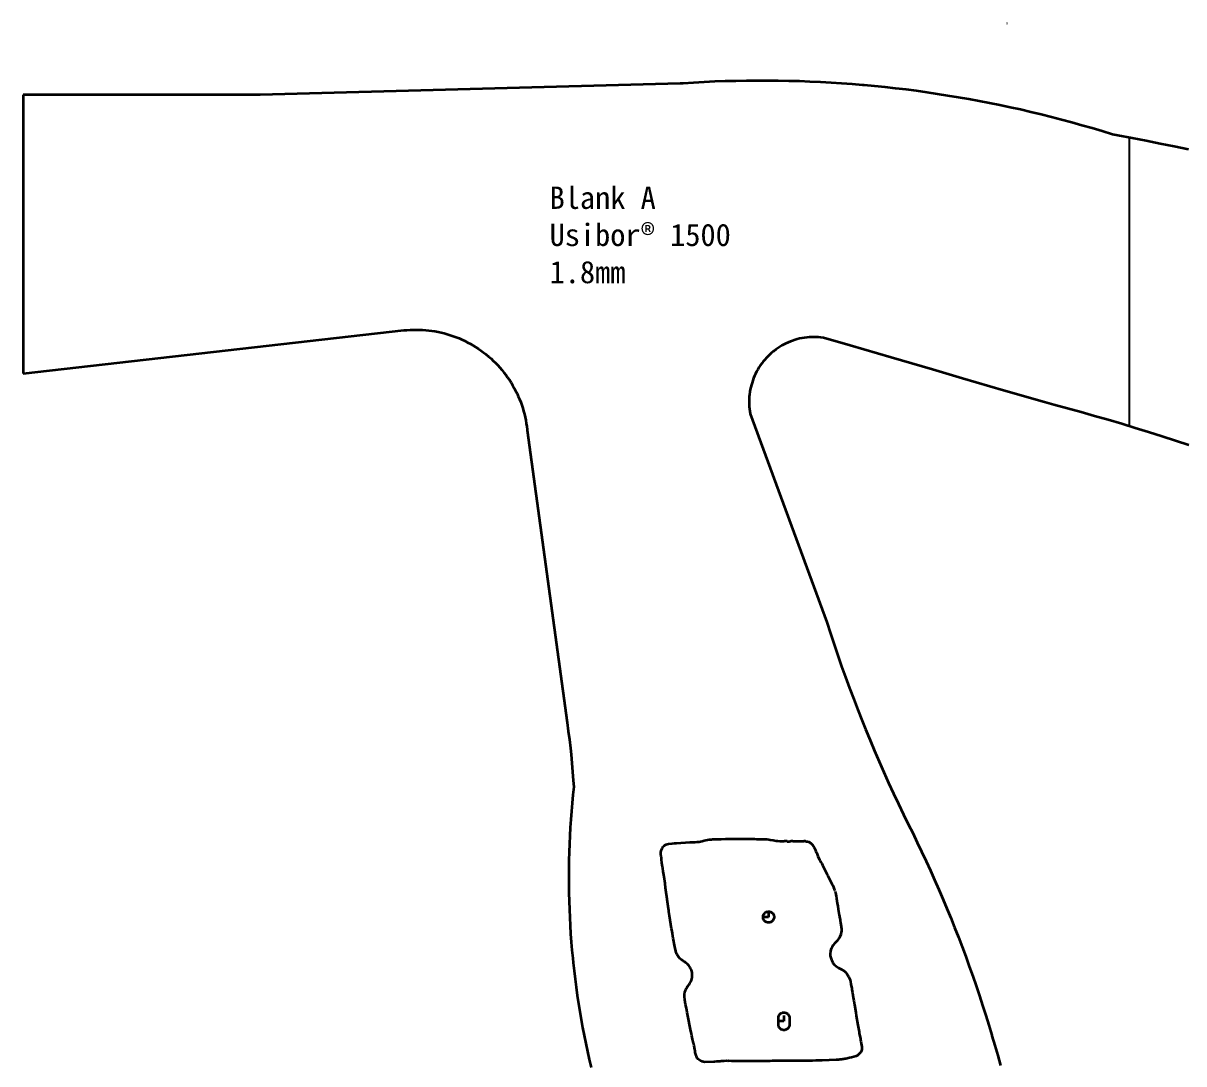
# Model space of a CAD drawing. Extents: x 701 to 2921, y 358 to 2046.
# Drawn here: x 769 to 1810, y 1113 to 2046 of the extents above; entities that cross this region are included whole.
import ezdxf

# ---------------------------------------------------------------- set-up
doc = ezdxf.new("R2010")
doc.units = 0
doc.linetypes.add('DOT', pattern=[3.5, 0.5, -3])

msp = doc.modelspace()

# ---------------------------------------------------------------- linework, layer by layer
at = {"color": 7, "linetype": 'DOT', "lineweight": 35, "ltscale": 0.0104}
msp.add_line((1651.5, 2046.2), (1651.9, 2046.2), dxfattribs=at)
at = {"color": 4, "lineweight": 35}
for p, q in [((1358.3, 1992.1), (981.8, 1982.1)), ((1361, 1992.2), (1358.3, 1992.1)), ((1370.5, 1992.8), (1361, 1992.2)), ((1379.9, 1993.3), (1370.5, 1992.8)), ((1389.4, 1993.8), (1379.9, 1993.3)), ((1398.9, 1994.1), (1389.4, 1993.8)), ((1408.4, 1994.3), (1398.9, 1994.1)), ((1417.9, 1994.5), (1408.4, 1994.3)), ((1427.3, 1994.6), (1417.9, 1994.5)), ((1436.8, 1994.6), (1427.3, 1994.6)), ((1446.3, 1994.5), (1436.8, 1994.6)), ((1455.8, 1994.3), (1446.3, 1994.5)), ((1465.3, 1994.1), (1455.8, 1994.3)), ((1474.7, 1993.7), (1465.3, 1994.1)), ((1484.2, 1993.3), (1474.7, 1993.7)), ((1493.7, 1992.8), (1484.2, 1993.3)), ((1503.1, 1992.1), (1493.7, 1992.8)), ((1512.6, 1991.5), (1503.1, 1992.1)), ((1522, 1990.7), (1512.6, 1991.5)), ((1523.3, 1990.6), (1522, 1990.7)), ((1532.7, 1989.7), (1523.3, 1990.6)), ((1542.2, 1988.8), (1532.7, 1989.7)), ((1551.6, 1987.7), (1542.2, 1988.8)), ((981.8, 1982.1), (769.2, 1982.1)), ((769.2, 1982.1), (769.2, 1732.1)), ((1561, 1986.6), (1551.6, 1987.7)), ((1570.4, 1985.4), (1561, 1986.6)), ((1579.8, 1984.1), (1570.4, 1985.4)), ((1589.2, 1982.7), (1579.8, 1984.1)), ((1598.5, 1981.2), (1589.2, 1982.7)), ((1607.9, 1979.7), (1598.5, 1981.2)), ((1617.2, 1978.1), (1607.9, 1979.7)), ((1626.6, 1976.4), (1617.2, 1978.1)), ((1635.9, 1974.6), (1626.6, 1976.4)), ((1645.2, 1972.7), (1635.9, 1974.6)), ((1654.4, 1970.7), (1645.2, 1972.7)), ((1663.7, 1968.7), (1654.4, 1970.7)), ((1672.9, 1966.5), (1663.7, 1968.7)), ((1682.2, 1964.3), (1672.9, 1966.5)), ((1691.4, 1962), (1682.2, 1964.3)), ((1700.5, 1959.6), (1691.4, 1962)), ((1709.7, 1957.2), (1700.5, 1959.6)), ((1718.8, 1954.6), (1709.7, 1957.2)), ((1727.9, 1952), (1718.8, 1954.6)), ((1737, 1949.3), (1727.9, 1952)), ((1746.1, 1946.5), (1737, 1949.3)), ((1751, 1945.6), (1746.1, 1946.5)), ((1763.7, 1943.2), (1751, 1945.6)), ((1776.4, 1940.7), (1763.7, 1943.2)), ((1789, 1938.1), (1776.4, 1940.7)), ((1801.6, 1935.5), (1789, 1938.1)), ((1814.2, 1932.8), (1801.6, 1935.5)), ((769.2, 1732.1), (1110.5, 1770.8)), ((1110.5, 1770.8), (1113.3, 1771)), ((1113.3, 1771), (1116.1, 1771.2)), ((1116.1, 1771.2), (1119, 1771.3)), ((1119, 1771.3), (1121.8, 1771.3)), ((1121.8, 1771.3), (1124.6, 1771.3)), ((1124.6, 1771.3), (1127.4, 1771.2)), ((1127.4, 1771.2), (1130.2, 1771)), ((1130.2, 1771), (1133, 1770.7)), ((1133, 1770.7), (1135.8, 1770.3)), ((1135.8, 1770.3), (1138.5, 1769.9)), ((1138.5, 1769.9), (1141.3, 1769.4)), ((1141.3, 1769.4), (1144, 1768.8)), ((1144, 1768.8), (1146.8, 1768.1)), ((1146.8, 1768.1), (1149.5, 1767.3)), ((1149.5, 1767.3), (1152.2, 1766.5)), ((1152.2, 1766.5), (1154.8, 1765.6)), ((1154.8, 1765.6), (1157.5, 1764.6)), ((1157.5, 1764.6), (1160.1, 1763.6)), ((1160.1, 1763.6), (1162.6, 1762.5)), ((1162.6, 1762.5), (1165.2, 1761.3)), ((1165.2, 1761.3), (1167.7, 1760)), ((1167.7, 1760), (1170.2, 1758.7)), ((1455.3, 1759.9), (1453.3, 1759)), ((1457.3, 1760.8), (1455.3, 1759.9)), ((1459.3, 1761.5), (1457.3, 1760.8)), ((1461.4, 1762.2), (1459.3, 1761.5)), ((1463.4, 1762.8), (1461.4, 1762.2)), ((1465.5, 1763.3), (1463.4, 1762.8)), ((1467.6, 1763.7), (1465.5, 1763.3)), ((1469.7, 1764.1), (1467.6, 1763.7)), ((1471.9, 1764.4), (1469.7, 1764.1)), ((1474, 1764.6), (1471.9, 1764.4)), ((1476.2, 1764.7), (1474, 1764.6)), ((1478.3, 1764.7), (1476.2, 1764.7)), ((1480.5, 1764.7), (1478.3, 1764.7)), ((1482.6, 1764.6), (1480.5, 1764.7)), ((1484.7, 1764.4), (1482.6, 1764.6)), ((1486.9, 1764.1), (1484.7, 1764.4)), ((1510.8, 1757.1), (1486.9, 1764.1)), ((1170.2, 1758.7), (1172.6, 1757.3)), ((1172.6, 1757.3), (1175, 1755.8)), ((1175, 1755.8), (1177.4, 1754.3)), ((1177.4, 1754.3), (1179.7, 1752.7)), ((1179.7, 1752.7), (1181.9, 1751)), ((1181.9, 1751), (1184.2, 1749.3)), ((1184.2, 1749.3), (1184.5, 1749)), ((1184.5, 1749), (1186.6, 1747.2)), ((1438.7, 1749.1), (1437.2, 1747.6)), ((1440.3, 1750.5), (1438.7, 1749.1)), ((1441.9, 1751.9), (1440.3, 1750.5)), ((1442.4, 1752.2), (1441.9, 1751.9)), ((1444.1, 1753.5), (1442.4, 1752.2)), ((1445.9, 1754.8), (1444.1, 1753.5)), ((1447.7, 1755.9), (1445.9, 1754.8)), ((1449.5, 1757.1), (1447.7, 1755.9)), ((1451.4, 1758.1), (1449.5, 1757.1)), ((1453.3, 1759), (1451.4, 1758.1)), ((1547.7, 1746.3), (1510.8, 1757.1)), ((1186.6, 1747.2), (1188.8, 1745.4)), ((1188.8, 1745.4), (1190.8, 1743.5)), ((1190.8, 1743.5), (1192.8, 1741.5)), ((1192.8, 1741.5), (1194.8, 1739.5)), ((1194.8, 1739.5), (1196.6, 1737.4)), ((1430.3, 1739.3), (1429.1, 1737.5)), ((1431.6, 1741), (1430.3, 1739.3)), ((1432.9, 1742.7), (1431.6, 1741)), ((1434.2, 1744.4), (1432.9, 1742.7)), ((1435.7, 1746), (1434.2, 1744.4)), ((1437.2, 1747.6), (1435.7, 1746)), ((1584.6, 1735.5), (1547.7, 1746.3)), ((1196.6, 1737.4), (1198.5, 1735.3)), ((1198.5, 1735.3), (1200.2, 1733.1)), ((1200.2, 1733.1), (1201.9, 1730.9)), ((1201.9, 1730.9), (1203.6, 1728.6)), ((1203.6, 1728.6), (1205.2, 1726.3)), ((1425.1, 1729.9), (1424.3, 1727.9)), ((1426, 1731.8), (1425.1, 1729.9)), ((1427, 1733.8), (1426, 1731.8)), ((1428, 1735.6), (1427, 1733.8)), ((1429.1, 1737.5), (1428, 1735.6)), ((1611.6, 1727.6), (1584.6, 1735.5)), ((1205.2, 1726.3), (1206.7, 1723.9)), ((1206.7, 1723.9), (1208.1, 1721.5)), ((1208.1, 1721.5), (1209.5, 1719)), ((1209.5, 1719), (1210.8, 1716.5)), ((1421.3, 1717.6), (1420.9, 1715.5)), ((1421.7, 1719.7), (1421.3, 1717.6)), ((1422.3, 1721.8), (1421.7, 1719.7)), ((1422.9, 1723.8), (1422.3, 1721.8)), ((1423.5, 1725.9), (1422.9, 1723.8)), ((1424.3, 1727.9), (1423.5, 1725.9)), ((1648.5, 1716.9), (1611.6, 1727.6)), ((1210.8, 1716.5), (1212.1, 1714)), ((1212.1, 1714), (1213.2, 1711.5)), ((1213.2, 1711.5), (1214.3, 1708.9)), ((1214.3, 1708.9), (1215.4, 1706.3)), ((1420.3, 1709), (1420.2, 1706.9)), ((1420.4, 1711.2), (1420.3, 1709)), ((1420.6, 1713.3), (1420.4, 1711.2)), ((1420.9, 1715.5), (1420.6, 1713.3)), ((1685.3, 1706.3), (1648.5, 1716.9)), ((1215.4, 1706.3), (1216.3, 1703.6)), ((1216.3, 1703.6), (1217.2, 1701)), ((1217.2, 1701), (1218, 1698.3)), ((1218, 1698.3), (1218.7, 1695.5)), ((1420.2, 1706.9), (1420.3, 1704.7)), ((1420.3, 1704.7), (1420.4, 1702.6)), ((1420.4, 1702.6), (1420.6, 1700.5)), ((1420.6, 1700.5), (1420.8, 1698.3)), ((1420.8, 1698.3), (1421.2, 1696.2)), ((1693.6, 1704.1), (1685.3, 1706.3)), ((1705.8, 1700.8), (1693.6, 1704.1)), ((1718, 1697.4), (1705.8, 1700.8)), ((1730.1, 1693.9), (1718, 1697.4)), ((1218.7, 1695.5), (1219.4, 1692.8)), ((1219.4, 1692.8), (1219.9, 1690.1)), ((1219.9, 1690.1), (1220.4, 1687.3)), ((1220.4, 1687.3), (1220.8, 1684.5)), ((1421.2, 1696.2), (1421.2, 1695.9)), ((1421.2, 1695.9), (1489.9, 1509)), ((1742.3, 1690.4), (1730.1, 1693.9)), ((1754.4, 1686.8), (1742.3, 1690.4)), ((1766.5, 1683.1), (1754.4, 1686.8)), ((1220.8, 1684.5), (1221.2, 1681.7)), ((1221.2, 1681.7), (1221.2, 1681.3)), ((1221.2, 1681.3), (1256.9, 1419.1)), ((1778.6, 1679.4), (1766.5, 1683.1)), ((1790.6, 1675.6), (1778.6, 1679.4)), ((1802.7, 1671.7), (1790.6, 1675.6)), ((1814.7, 1667.7), (1802.7, 1671.7)), ((1489.9, 1509), (1493.1, 1499)), ((1493.1, 1499), (1496.4, 1489.1)), ((1496.4, 1489.1), (1499.8, 1479.2)), ((1499.8, 1479.2), (1503.2, 1469.4)), ((1503.2, 1469.4), (1506.8, 1459.6)), ((1506.8, 1459.6), (1510.4, 1449.8)), ((1510.4, 1449.8), (1514.1, 1440)), ((1514.1, 1440), (1517.8, 1430.3)), ((1517.8, 1430.3), (1521.7, 1420.5)), ((1256.9, 1419.1), (1258, 1411.4)), ((1521.7, 1420.5), (1524.7, 1413)), ((1258, 1411.4), (1259, 1403.7)), ((1524.7, 1413), (1528.7, 1403.3)), ((1259, 1403.7), (1259.9, 1396)), ((1259.9, 1396), (1260.5, 1390.3)), ((1528.7, 1403.3), (1532.8, 1393.7)), ((1260.5, 1390.3), (1261.2, 1382.5)), ((1532.8, 1393.7), (1536.9, 1384.1)), ((1261.2, 1382.5), (1261.9, 1374.8)), ((1261.9, 1374.8), (1262.5, 1367)), ((1536.9, 1384.1), (1541.1, 1374.5)), ((1541.1, 1374.5), (1545.4, 1365)), ((1262.5, 1367), (1262.9, 1361.4)), ((1545.4, 1365), (1549.8, 1355.5)), ((1262.1, 1354.1), (1261.4, 1346.8)), ((1262.9, 1361.4), (1262.1, 1354.1)), ((1549.8, 1355.5), (1554.2, 1346.1)), ((1261.4, 1346.8), (1260.8, 1339.5)), ((1554.2, 1346.1), (1558.7, 1336.7)), ((1260.8, 1339.5), (1260.3, 1332.2)), ((1558.7, 1336.7), (1563.3, 1327.3)), ((1259.8, 1324.9), (1259.4, 1317.5)), ((1260.3, 1332.2), (1259.8, 1324.9)), ((1563.3, 1327.3), (1567, 1320)), ((1259.4, 1317.5), (1259, 1310.2)), ((1567, 1320), (1571, 1311.6)), ((1571, 1311.6), (1575, 1303.3)), ((1258.8, 1302.9), (1258.6, 1295.5)), ((1259, 1310.2), (1258.8, 1302.9)), ((1575, 1303.3), (1578.9, 1294.8)), ((1258.6, 1295.5), (1258.5, 1288.2)), ((1578.9, 1294.8), (1582.8, 1286.4)), ((1258.5, 1288.2), (1258.4, 1280.9)), ((1258.4, 1280.9), (1258.4, 1273.5)), ((1582.8, 1286.4), (1586.6, 1277.9)), ((1258.4, 1273.5), (1258.5, 1266.2)), ((1586.6, 1277.9), (1590.3, 1269.4)), ((1258.5, 1266.2), (1258.7, 1258.9)), ((1590.3, 1269.4), (1594, 1260.9)), ((1594, 1260.9), (1597.6, 1252.3)), ((1258.7, 1258.9), (1259, 1251.5)), ((1259, 1251.5), (1259.3, 1244.2)), ((1435, 1248.9), (1435.6, 1249.2)), ((1435.6, 1249.2), (1436.2, 1249.4)), ((1436.2, 1249.4), (1436.8, 1249.6)), ((1436.8, 1249.6), (1437.4, 1249.6)), ((1437.4, 1249.6), (1438.1, 1249.6)), ((1438.1, 1249.6), (1438.7, 1249.5)), ((1438.7, 1249.5), (1439.3, 1249.4)), ((1439.3, 1249.4), (1439.9, 1249.1)), ((1597.6, 1252.3), (1601.1, 1243.8)), ((1259.3, 1244.2), (1259.7, 1236.9)), ((1432.7, 1245.3), (1432.8, 1245.9)), ((1432.7, 1244.6), (1432.7, 1245.3)), ((1433.7, 1244.6), (1432.7, 1244.6)), ((1432.7, 1244.3), (1432.7, 1244.6)), ((1432.7, 1244.6), (1433.7, 1244.6)), ((1432.7, 1243.7), (1432.7, 1244.3)), ((1432.9, 1243.1), (1432.7, 1243.7)), ((1432.8, 1245.9), (1433, 1246.5)), ((1433.1, 1242.5), (1432.9, 1243.1)), ((1433, 1246.5), (1433.3, 1247.1)), ((1433.4, 1242), (1433.1, 1242.5)), ((1433.3, 1247.1), (1433.6, 1247.6)), ((1433.8, 1241.4), (1433.4, 1242)), ((1433.6, 1247.6), (1434, 1248.1)), ((1437.7, 1244.6), (1433.7, 1244.6)), ((1434.3, 1241), (1433.8, 1241.4)), ((1434, 1248.1), (1434.5, 1248.5)), ((1434.7, 1240.6), (1434.3, 1241)), ((1434.5, 1248.5), (1435, 1248.9)), ((1435.3, 1240.2), (1434.7, 1240.6)), ((1435.9, 1240), (1435.3, 1240.2)), ((1436.5, 1239.8), (1435.9, 1240)), ((1437.1, 1239.7), (1436.5, 1239.8)), ((1437.7, 1239.6), (1437.1, 1239.7)), ((1437.7, 1248.5), (1437.7, 1244.6)), ((1438.4, 1239.7), (1437.7, 1239.6)), ((1439, 1239.8), (1438.4, 1239.7)), ((1439.6, 1240), (1439, 1239.8)), ((1440.1, 1240.3), (1439.6, 1240)), ((1439.9, 1249.1), (1440.4, 1248.8)), ((1440.7, 1240.7), (1440.1, 1240.3)), ((1440.4, 1248.8), (1440.9, 1248.4)), ((1441.2, 1241.1), (1440.7, 1240.7)), ((1440.9, 1248.4), (1441.4, 1248)), ((1441.6, 1241.5), (1441.2, 1241.1)), ((1441.4, 1248), (1441.8, 1247.5)), ((1441.9, 1242.1), (1441.6, 1241.5)), ((1441.8, 1247.5), (1442.1, 1246.9)), ((1442.2, 1242.6), (1441.9, 1242.1)), ((1442.1, 1246.9), (1442.4, 1246.3)), ((1442.5, 1243.2), (1442.2, 1242.6)), ((1442.4, 1246.3), (1442.5, 1245.7)), ((1442.5, 1245.7), (1442.6, 1245.1)), ((1442.6, 1243.8), (1442.5, 1243.2)), ((1442.6, 1245.1), (1442.7, 1244.5)), ((1442.7, 1244.5), (1442.6, 1243.8)), ((1601.1, 1243.8), (1604.5, 1235.1)), ((1259.7, 1236.9), (1260.1, 1229.5)), ((1260.1, 1229.5), (1260.7, 1222.2)), ((1604.5, 1235.1), (1607.9, 1226.5)), ((1260.7, 1222.2), (1261.3, 1214.9)), ((1607.9, 1226.5), (1611.2, 1217.8)), ((1261.3, 1214.9), (1262, 1207.6)), ((1262, 1207.6), (1262.4, 1203.6)), ((1611.2, 1217.8), (1614.5, 1209.1)), ((1614.5, 1209.1), (1617.6, 1200.4)), ((1262.4, 1203.6), (1263.2, 1196.3)), ((1617.6, 1200.4), (1620.8, 1191.7)), ((1263.2, 1196.3), (1264.1, 1189)), ((1264.1, 1189), (1265, 1181.7)), ((1620.8, 1191.7), (1623.8, 1182.9)), ((1265, 1181.7), (1266.1, 1174.4)), ((1623.8, 1182.9), (1626.8, 1174.1)), ((1266.1, 1174.4), (1267.1, 1167.2)), ((1267.1, 1167.2), (1268.3, 1159.9)), ((1626.8, 1174.1), (1629.6, 1165.3)), ((1268.3, 1159.9), (1269.5, 1152.7)), ((1446.7, 1155.4), (1446.9, 1156)), ((1446.9, 1156), (1447.2, 1156.6)), ((1447.2, 1156.6), (1447.5, 1157.1)), ((1447.5, 1157.1), (1447.9, 1157.6)), ((1447.9, 1157.6), (1448.4, 1158)), ((1448.4, 1158), (1448.9, 1158.4)), ((1448.9, 1158.4), (1449.5, 1158.7)), ((1449.5, 1158.7), (1450, 1158.9)), ((1450, 1158.9), (1450.6, 1159)), ((1450.6, 1159), (1451.3, 1159.1)), ((1451.3, 1159.1), (1451.5, 1159.1)), ((1451.5, 1159.1), (1452.1, 1159.1)), ((1451.5, 1156.2), (1451.5, 1151.2)), ((1452.1, 1159.1), (1452.7, 1159)), ((1452.7, 1159), (1453.3, 1158.8)), ((1453.3, 1158.8), (1453.9, 1158.5)), ((1453.9, 1158.5), (1454.4, 1158.2)), ((1454.4, 1158.2), (1454.9, 1157.8)), ((1454.9, 1157.8), (1455.3, 1157.3)), ((1455.3, 1157.3), (1455.7, 1156.8)), ((1455.7, 1156.8), (1456, 1156.2)), ((1456, 1156.2), (1456.2, 1155.6)), ((1456.2, 1155.6), (1456.4, 1155)), ((1629.6, 1165.3), (1632.5, 1156.4)), ((1632.5, 1156.4), (1635.2, 1147.6)), ((1269.5, 1152.7), (1270.9, 1145.5)), ((1270.9, 1145.5), (1272.2, 1138.3)), ((1446.6, 1154.8), (1446.7, 1155.4)), ((1446.6, 1154.2), (1446.6, 1154.8)), ((1446.6, 1151.2), (1446.6, 1154.2)), ((1447.6, 1151.2), (1446.6, 1151.2)), ((1446.6, 1148.2), (1446.6, 1151.2)), ((1446.6, 1151.2), (1447.6, 1151.2)), ((1446.6, 1147.9), (1446.6, 1148.2)), ((1446.6, 1147.3), (1446.6, 1147.9)), ((1446.8, 1146.7), (1446.6, 1147.3)), ((1447, 1146.1), (1446.8, 1146.7)), ((1447.3, 1145.6), (1447, 1146.1)), ((1447.7, 1145.1), (1447.3, 1145.6)), ((1451.5, 1151.2), (1447.6, 1151.2)), ((1448.1, 1144.6), (1447.7, 1145.1)), ((1455.5, 1145.2), (1455.1, 1144.8)), ((1455.8, 1145.8), (1455.5, 1145.2)), ((1456.1, 1146.3), (1455.8, 1145.8)), ((1456.3, 1146.9), (1456.1, 1146.3)), ((1456.4, 1147.5), (1456.3, 1146.9)), ((1456.4, 1155), (1456.4, 1154.4)), ((1456.4, 1154.4), (1456.5, 1154.2)), ((1456.5, 1148.2), (1456.4, 1147.5)), ((1456.5, 1154.2), (1456.5, 1148.2)), ((1635.2, 1147.6), (1637.9, 1138.7)), ((1272.2, 1138.3), (1273.7, 1131.1)), ((1448.6, 1144.2), (1448.1, 1144.6)), ((1449.1, 1143.8), (1448.6, 1144.2)), ((1449.7, 1143.6), (1449.1, 1143.8)), ((1450.3, 1143.4), (1449.7, 1143.6)), ((1450.9, 1143.3), (1450.3, 1143.4)), ((1451.5, 1143.2), (1450.9, 1143.3)), ((1451.7, 1143.2), (1451.5, 1143.2)), ((1452.4, 1143.3), (1451.7, 1143.2)), ((1453, 1143.4), (1452.4, 1143.3)), ((1453.6, 1143.7), (1453, 1143.4)), ((1454.1, 1144), (1453.6, 1143.7)), ((1454.6, 1144.3), (1454.1, 1144)), ((1455.1, 1144.8), (1454.6, 1144.3)), ((1637.9, 1138.7), (1638, 1138.2)), ((1638, 1138.2), (1640.7, 1129.3)), ((1273.7, 1131.1), (1275.2, 1123.9)), ((1640.7, 1129.3), (1643.2, 1120.3)), ((1275.2, 1123.9), (1276.8, 1116.8)), ((1276.8, 1116.8), (1278.5, 1109.6)), ((1643.2, 1120.3), (1645.6, 1111.4))]:
    msp.add_line(p, q, dxfattribs=at)
at = {"color": 0, "lineweight": -3}
msp.add_line((1761.3, 1684.7, 0), (1761.3, 1943.6, 0), dxfattribs=at)
at = {"color": 7, "lineweight": 35}
for p, q in [((1355, 1310.9), (1367.1, 1311.7)), ((1367.1, 1311.7), (1370, 1311.8)), ((1370, 1311.8), (1372, 1311.9)), ((1385.5, 1314.2), (1386.4, 1314.3)), ((1386.4, 1314.3), (1387.3, 1314.4)), ((1387.3, 1314.4), (1388.2, 1314.5)), ((1388.2, 1314.5), (1389.1, 1314.5)), ((1389.1, 1314.5), (1392.1, 1314.6)), ((1392.1, 1314.6), (1395.1, 1314.6)), ((1395.1, 1314.6), (1399.1, 1314.7)), ((1399.1, 1314.7), (1401, 1314.7)), ((1401, 1314.7), (1403.8, 1314.7)), ((1403.8, 1314.7), (1407.3, 1314.7)), ((1407.3, 1314.7), (1412.7, 1314.7)), ((1412.7, 1314.7), (1419.1, 1314.7)), ((1419.1, 1314.7), (1425, 1314.7)), ((1425, 1314.7), (1427, 1314.6)), ((1427, 1314.6), (1429.8, 1314.6)), ((1429.8, 1314.6), (1432.2, 1314.6)), ((1432.2, 1314.6), (1432.6, 1314.6)), ((1432.6, 1314.6), (1433.5, 1314.5)), ((1433.5, 1314.5), (1434.5, 1314.5)), ((1434.5, 1314.5), (1435.4, 1314.4)), ((1435.4, 1314.4), (1436, 1314.4)), ((1447.7, 1312.7), (1449, 1312.6)), ((1449, 1312.6), (1451.6, 1312.6)), ((1451.6, 1312.6), (1451.7, 1312.6)), ((1454.3, 1312.5), (1454.4, 1312.5)), ((1454.4, 1312.5), (1456.1, 1312.5)), ((1456.1, 1312.5), (1457, 1312.6)), ((1457, 1312.6), (1457.7, 1312.6)), ((1468.9, 1312.6), (1469.5, 1312.6)), ((1470.8, 1312.6), (1471.7, 1312.5)), ((1471.7, 1312.5), (1472.5, 1312.4)), ((1344.5, 1309), (1344.7, 1309.1)), ((1344.7, 1309.1), (1345.7, 1309.7)), ((1345.7, 1309.7), (1346.8, 1310.1)), ((1345.7, 1309.7), (1345.7, 1309.7)), ((1346.8, 1310.1), (1348, 1310.4)), ((1353.2, 1310.8), (1353.9, 1310.8)), ((1353.9, 1310.8), (1355, 1310.9)), ((1478.1, 1307.7), (1478.3, 1307.3)), ((1478.3, 1307.3), (1478.5, 1306.9)), ((1478.5, 1306.9), (1479.5, 1305.3)), ((1479.5, 1305.3), (1480.2, 1303.3)), ((1480.2, 1303.3), (1480.5, 1302.7)), ((1480.5, 1302.7), (1480.6, 1302.5)), ((1480.6, 1302.5), (1481.2, 1300.9)), ((1341.5, 1299), (1341.2, 1300.6)), ((1341.6, 1298.2), (1341.5, 1299)), ((1341.8, 1296.3), (1341.6, 1298.2)), ((1342.1, 1293.3), (1341.8, 1296.3)), ((1342.7, 1289.4), (1342.1, 1293.3)), ((1481.2, 1300.9), (1482, 1299.3)), ((1482, 1299.3), (1482, 1299.2)), ((1482, 1299.2), (1483.5, 1296)), ((1483.5, 1296), (1484, 1295.1)), ((1342.8, 1288.4), (1342.7, 1289.4)), ((1343.2, 1285.4), (1342.8, 1288.4)), ((1343.7, 1282.5), (1343.2, 1285.4)), ((1344.2, 1278.7), (1343.7, 1282.5)), ((1486.7, 1290), (1489.8, 1283.5)), ((1489.8, 1283.5), (1489.8, 1283.5)), ((1489.8, 1283.5), (1490.2, 1282.6)), ((1490.2, 1282.6), (1490.2, 1282.5)), ((1490.2, 1282.5), (1490.7, 1281.6)), ((1344.5, 1276.8), (1344.2, 1278.7)), ((1344.8, 1274.8), (1344.5, 1276.8)), ((1345.3, 1270.8), (1344.8, 1274.8)), ((1345.9, 1266.7), (1345.3, 1270.8)), ((1493.7, 1275.7), (1494.1, 1274.9)), ((1494.1, 1274.9), (1494.9, 1273.4)), ((1494.9, 1273.4), (1494.9, 1273.3)), ((1346.4, 1262.6), (1345.9, 1266.7)), ((1346.9, 1258.4), (1346.4, 1262.6)), ((1497.3, 1267.9), (1497.8, 1266)), ((1497.8, 1266), (1497.9, 1265.3)), ((1497.9, 1265.3), (1498.1, 1264.4)), ((1498.1, 1264.4), (1498.2, 1263.5)), ((1498.2, 1263.5), (1498.6, 1261.1)), ((1498.6, 1261.1), (1498.9, 1259.2)), ((1347.5, 1254.2), (1346.9, 1258.4)), ((1348.1, 1250.3), (1347.5, 1254.2)), ((1348.2, 1249.4), (1348.1, 1250.3)), ((1348.8, 1245.6), (1348.2, 1249.4)), ((1498.9, 1259.2), (1499.2, 1257.2)), ((1499.2, 1257.2), (1499.7, 1254.5)), ((1499.7, 1254.5), (1500.2, 1251.8)), ((1500.2, 1251.8), (1500.8, 1248.2)), ((1349.4, 1241.8), (1348.8, 1245.6)), ((1350.7, 1234), (1349.4, 1241.8)), ((1500.8, 1248.2), (1501.1, 1246.4)), ((1501.1, 1246.4), (1501.3, 1245.5)), ((1501.3, 1245.5), (1501.4, 1244.7)), ((1501.4, 1244.7), (1501.8, 1242.2)), ((1501.8, 1242.2), (1501.9, 1241.4)), ((1501.9, 1241.4), (1502.2, 1239.8)), ((1502.2, 1239.8), (1502.3, 1239)), ((1502.3, 1239), (1502.5, 1238.2)), ((1350.9, 1233), (1350.7, 1234)), ((1351.4, 1230.1), (1350.9, 1233)), ((1351.9, 1227.5), (1351.4, 1230.1)), ((1502.4, 1229), (1501.7, 1226.9)), ((1502.9, 1231.1), (1502.4, 1229)), ((1502.5, 1238.2), (1502.6, 1237.3)), ((1502.6, 1237.3), (1502.8, 1236.4)), ((1502.8, 1236.4), (1502.9, 1235.5)), ((1502.9, 1235.5), (1503.1, 1234.1)), ((1503, 1232), (1502.9, 1231.1)), ((1503.1, 1233.6), (1503, 1232)), ((1503.1, 1234.1), (1503.1, 1233.6)), ((1352.2, 1225.8), (1351.9, 1227.5)), ((1353.7, 1217.8), (1352.2, 1225.8)), ((1495.5, 1219.5), (1494.6, 1217.9)), ((1496.7, 1220.8), (1495.5, 1219.5)), ((1497.3, 1221.5), (1496.7, 1220.8)), ((1499.1, 1223.3), (1497.3, 1221.5)), ((1500.5, 1225.1), (1499.1, 1223.3)), ((1500.9, 1225.7), (1500.5, 1225.1)), ((1501.7, 1226.9), (1500.9, 1225.7)), ((1353.9, 1216.8), (1353.7, 1217.8)), ((1354.2, 1215.2), (1353.9, 1216.8)), ((1354.4, 1214.4), (1354.2, 1215.2)), ((1354.6, 1213.6), (1354.4, 1214.4)), ((1355.4, 1211.4), (1354.6, 1213.6)), ((1356.9, 1209), (1355.4, 1211.4)), ((1357.6, 1208.2), (1356.9, 1209)), ((1358.2, 1207.4), (1357.6, 1208.2)), ((1493.1, 1213.9), (1492.9, 1211.7)), ((1492.9, 1211.7), (1493, 1209.8)), ((1493, 1209.8), (1493.4, 1207.9)), ((1493.5, 1215.5), (1493.1, 1213.9)), ((1493.4, 1207.9), (1494, 1206.2)), ((1494.1, 1217.1), (1493.5, 1215.5)), ((1494.6, 1217.9), (1494.1, 1217.1)), ((1359.5, 1206.3), (1358.2, 1207.4)), ((1360.1, 1205.8), (1359.5, 1206.3)), ((1361.5, 1204.9), (1360.1, 1205.8)), ((1362.1, 1204.5), (1361.5, 1204.9)), ((1362.8, 1204.1), (1362.1, 1204.5)), ((1363.4, 1203.6), (1362.8, 1204.1)), ((1365, 1202.4), (1363.4, 1203.6)), ((1366.2, 1201.1), (1365, 1202.4)), ((1367.4, 1199.3), (1366.2, 1201.1)), ((1367.8, 1198.6), (1367.4, 1199.3)), ((1368.5, 1197.2), (1367.8, 1198.6)), ((1369.1, 1194.7), (1368.5, 1197.2)), ((1494, 1206.2), (1494.3, 1205.6)), ((1494.3, 1205.6), (1494.9, 1204.3)), ((1494.9, 1204.3), (1495.3, 1203.6)), ((1495.3, 1203.6), (1495.7, 1203)), ((1495.7, 1203), (1496.7, 1201.8)), ((1496.7, 1201.8), (1498.4, 1200.5)), ((1498.4, 1200.5), (1500.4, 1199.1)), ((1500.4, 1199.1), (1502.7, 1198)), ((1502.7, 1198), (1504.3, 1197.1)), ((1504.3, 1197.1), (1505.7, 1196.1)), ((1368, 1186.5), (1368.5, 1187.9)), ((1368.5, 1187.9), (1369.2, 1190.4)), ((1369.3, 1192.3), (1369.1, 1194.7)), ((1369.2, 1190.4), (1369.3, 1192.3)), ((1505.7, 1196.1), (1506.9, 1195)), ((1506.9, 1195), (1508, 1193.8)), ((1508, 1193.8), (1509.4, 1191.3)), ((1509.4, 1191.3), (1510.4, 1189.6)), ((1510.4, 1189.6), (1510.7, 1189)), ((1510.7, 1189), (1510.9, 1187.9)), ((1510.9, 1187.9), (1511.2, 1186.9)), ((1511.2, 1186.9), (1511.6, 1184.4)), ((1362.3, 1175.3), (1362.7, 1177.4)), ((1362.7, 1177.4), (1363.4, 1179.4)), ((1363.4, 1179.4), (1364.1, 1180.9)), ((1364.1, 1180.9), (1365.1, 1182.4)), ((1365.1, 1182.4), (1366.4, 1184)), ((1366.4, 1184), (1367.2, 1185.2)), ((1367.2, 1185.2), (1368, 1186.5)), ((1511.6, 1184.4), (1512.1, 1181.7)), ((1512.1, 1181.7), (1512.3, 1180.8)), ((1512.3, 1180.8), (1512.5, 1179.7)), ((1512.5, 1179.7), (1513, 1176.6)), ((1513, 1176.6), (1513.4, 1174.6)), ((1362.2, 1173.3), (1362.3, 1175.3)), ((1362.5, 1170.5), (1362.2, 1173.3)), ((1362.9, 1168.3), (1362.5, 1170.5)), ((1363.3, 1166.3), (1362.9, 1168.3)), ((1364, 1162.9), (1363.3, 1166.3)), ((1513.4, 1174.6), (1513.7, 1172.5)), ((1513.7, 1172.5), (1514.2, 1169.4)), ((1514.2, 1169.4), (1514.5, 1167.6)), ((1514.5, 1167.6), (1514.7, 1165.8)), ((1364.7, 1158.9), (1364, 1162.9)), ((1365.3, 1155.9), (1364.7, 1158.9)), ((1365.9, 1152.9), (1365.3, 1155.9)), ((1514.7, 1165.8), (1515.9, 1158.9)), ((1515.9, 1158.9), (1516.4, 1156)), ((1516.4, 1156), (1517.8, 1147.8)), ((1367.1, 1146.8), (1365.9, 1152.9)), ((1367.8, 1143.7), (1367.1, 1146.8)), ((1517.8, 1147.8), (1518.3, 1144.7)), ((1368.6, 1139.8), (1367.8, 1143.7)), ((1369, 1138), (1368.6, 1139.8)), ((1369.6, 1135.2), (1369, 1138)), ((1370.4, 1131.6), (1369.6, 1135.2)), ((1518.3, 1144.7), (1518.8, 1141.6)), ((1518.8, 1141.6), (1519, 1140.6)), ((1519, 1140.6), (1520, 1135.4)), ((1520, 1135.4), (1520.1, 1134.3)), ((1370.6, 1130.8), (1370.4, 1131.6)), ((1371, 1129), (1370.6, 1130.8)), ((1371.7, 1125.8), (1371, 1129)), ((1371.9, 1124.5), (1371.7, 1125.8)), ((1372, 1123.1), (1371.9, 1124.5)), ((1520.1, 1134.3), (1520.3, 1133.3)), ((1520.3, 1133.3), (1520.7, 1131.3)), ((1520.7, 1131.3), (1521.2, 1128.3)), ((1521, 1124.7), (1520.7, 1124)), ((1521.3, 1126.1), (1521, 1124.7)), ((1521.2, 1128.3), (1521.3, 1127.5)), ((1521.3, 1127.5), (1521.3, 1126.1)), ((1372.7, 1120.5), (1372, 1123.1)), ((1372.9, 1119.8), (1372.7, 1120.5)), ((1373.2, 1119), (1372.9, 1119.8)), ((1373.7, 1118.1), (1373.2, 1119)), ((1374.4, 1117.3), (1373.7, 1118.1)), ((1375.4, 1116.5), (1374.4, 1117.3)), ((1376.5, 1115.8), (1375.4, 1116.5)), ((1378.2, 1115.1), (1376.5, 1115.8)), ((1378.8, 1114.9), (1378.2, 1115.1)), ((1379.4, 1114.8), (1378.8, 1114.9)), ((1380.6, 1114.6), (1379.4, 1114.8)), ((1388.7, 1114.8), (1380.6, 1114.6)), ((1389.1, 1114.9), (1388.7, 1114.8)), ((1390.9, 1115), (1389.1, 1114.9)), ((1391.8, 1115), (1390.9, 1115)), ((1393.5, 1115.1), (1391.8, 1115)), ((1394.4, 1115.2), (1393.5, 1115.1)), ((1395.2, 1115.3), (1394.4, 1115.2)), ((1396.7, 1115.4), (1395.2, 1115.3)), ((1397.5, 1115.5), (1396.7, 1115.4)), ((1399.7, 1115.6), (1397.5, 1115.5)), ((1401.2, 1115.5), (1399.7, 1115.6)), ((1402, 1115.6), (1401.2, 1115.5)), ((1404.3, 1115.5), (1402, 1115.6)), ((1405.3, 1115.5), (1404.3, 1115.5)), ((1406.4, 1115.5), (1405.3, 1115.5)), ((1411.5, 1115.5), (1406.4, 1115.5)), ((1414.7, 1115.5), (1411.5, 1115.5)), ((1421.9, 1115.5), (1414.7, 1115.5)), ((1427.2, 1115.5), (1421.9, 1115.5)), ((1431.4, 1115.5), (1427.2, 1115.5)), ((1434.6, 1115.5), (1431.4, 1115.5)), ((1438.9, 1115.5), (1434.6, 1115.5)), ((1441, 1115.6), (1438.9, 1115.5)), ((1444.2, 1115.6), (1441, 1115.6)), ((1446.2, 1115.6), (1444.2, 1115.6)), ((1451.3, 1115.6), (1446.2, 1115.6)), ((1456.3, 1115.7), (1451.3, 1115.6)), ((1459.4, 1115.7), (1456.3, 1115.7)), ((1464.6, 1115.8), (1459.4, 1115.7)), ((1477.1, 1115.8), (1464.6, 1115.8)), ((1480.2, 1115.9), (1477.1, 1115.8)), ((1485.8, 1115.9), (1480.2, 1115.9)), ((1498.2, 1116.5), (1485.8, 1115.9)), ((1499, 1116.6), (1498.2, 1116.5)), ((1499.6, 1116.6), (1499, 1116.6)), ((1501, 1116.7), (1499.6, 1116.6)), ((1501.6, 1116.8), (1501, 1116.7)), ((1502.5, 1116.9), (1501.6, 1116.8)), ((1503.5, 1117), (1502.5, 1116.9)), ((1504.4, 1117.2), (1503.5, 1117)), ((1505.3, 1117.3), (1504.4, 1117.2)), ((1506.1, 1117.5), (1505.3, 1117.3)), ((1507, 1117.6), (1506.1, 1117.5)), ((1510.3, 1118.3), (1507, 1117.6)), ((1512.1, 1118.6), (1510.3, 1118.3)), ((1514.2, 1119.2), (1512.1, 1118.6)), ((1516.2, 1119.9), (1514.2, 1119.2)), ((1517.4, 1120.5), (1516.2, 1119.9)), ((1517.7, 1120.8), (1517.4, 1120.5)), ((1518.2, 1121.2), (1517.7, 1120.8)), ((1518.6, 1121.5), (1518.2, 1121.2)), ((1520.3, 1123.4), (1518.6, 1121.5)), ((1520.7, 1124), (1520.3, 1123.4))]:
    msp.add_line(p, q, dxfattribs=at)
for points in [[(1372, 1311.9), (1373.6, 1312), (1374.4, 1312), (1375.5, 1312.2), (1376.6, 1312.4), (1378.1, 1312.8), (1379.8, 1313.2), (1381.4, 1313.6), (1383, 1313.9), (1384.5, 1314.1), (1385.5, 1314.2)], [(1436, 1314.4), (1437.9, 1314.2), (1439.2, 1314), (1441.8, 1313.6), (1444.4, 1313.1), (1445.7, 1312.9), (1447.7, 1312.7)], [(1459.5, 1312.6), (1465.7, 1312.6), (1468.9, 1312.6)], [(1472.5, 1312.4), (1472.9, 1312.3), (1473.4, 1312.2), (1473.8, 1312), (1474.3, 1311.8), (1475.1, 1311.3), (1475.6, 1310.9), (1476.4, 1310.1), (1477.1, 1309.3), (1477.7, 1308.4), (1478.1, 1307.7)], [(1341.2, 1300.6), (1341.2, 1301.7), (1341.2, 1302.8), (1341.4, 1303.9), (1341.8, 1305), (1342.2, 1306.1), (1342.8, 1307), (1343.3, 1307.8), (1343.9, 1308.4), (1344.5, 1309)], [(1348, 1310.4), (1351.3, 1310.6), (1353.2, 1310.8)], [(1490.7, 1281.6), (1493.1, 1276.9), (1493.7, 1275.7)]]:
    msp.add_lwpolyline(points, dxfattribs=at)
for centre, radius, start, end in [((1445.7, 796.5), 516.1, 89.0525, 89.3399), ((1460.8, 1099.5), 213.1, 90.3707, 90.8301), ((1473.3, 1129.3), 183.3, 90.774, 91.2073), ((3252.7, 2245.7), 2008, 208.2557, 208.4207), ((1666.3, 1358.7), 191.4, 206.4806, 207.2457), ((964.7, 1058.4), 572.4, 21.4794, 21.8152)]:
    msp.add_arc(centre, radius, start, end, dxfattribs=at)

# ---------------------------------------------------------------- texts
at = {"color": 0, "lineweight": -3, "insert": (1241.3, 1899.7, -0.3), "char_height": 20, "attachment_point": 1}
msp.add_mtext_dynamic_manual_height_columns('{\\fSimSun|b0|i0|c134|p2;Blank A\\PUsibor® 1500\\P1.8mm}', width=274.198, gutter_width=150, heights=[0], dxfattribs=at)

doc.saveas('drawing.dxf')
